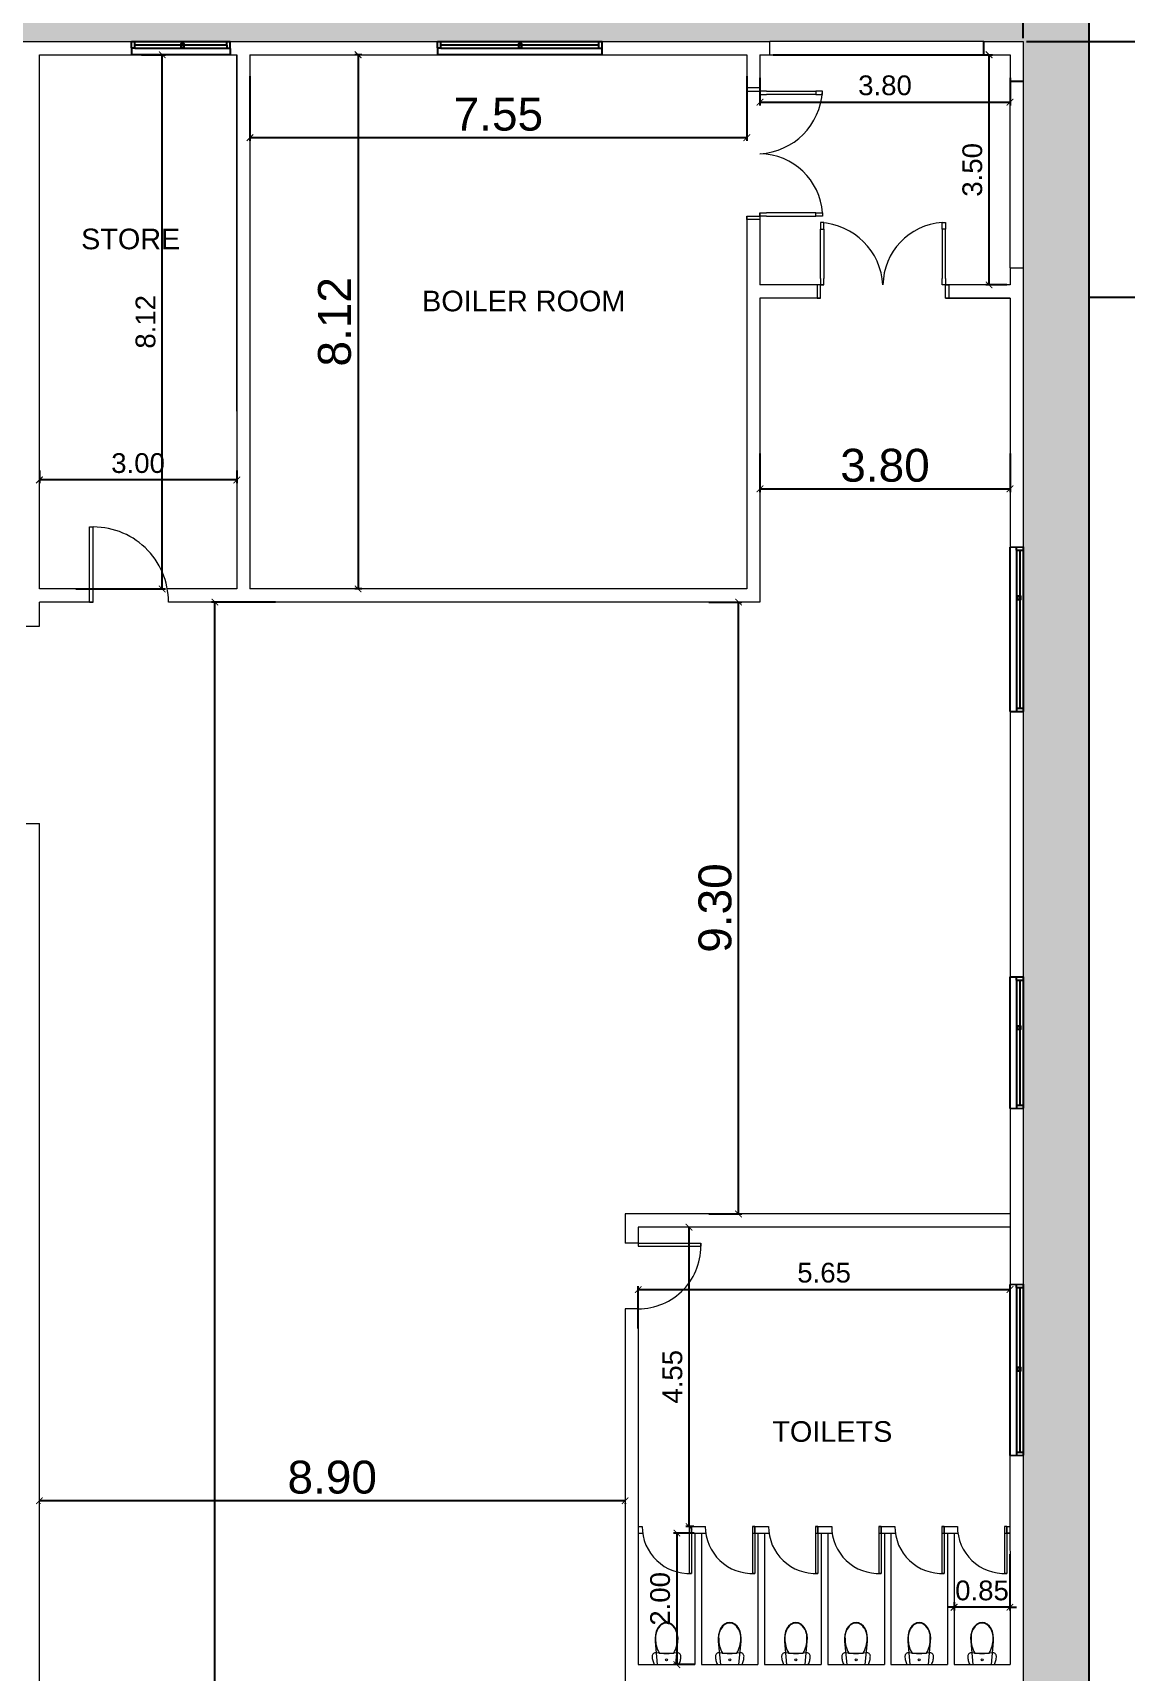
# Model space of a CAD drawing. Header units: millimetres. Extents: x -401 to 2889, y -234 to 146.
# Drawn here: x 1113.14 to 1129.74, y 27.56 to 52.46 of the extents above; entities that cross this region are included whole.
import ezdxf

# ---------------------------------------------------------------- set-up
doc = ezdxf.new("R2010")
doc.units = ezdxf.units.MM
doc.header["$LTSCALE"] = 3
doc.header["$MEASUREMENT"] = 0
doc.linetypes.add('CACHE2', pattern=[0.1875, 0.125, -0.0625])
doc.linetypes.add('CONTINU', pattern=[0])
doc.layers.get('0').update_dxf_attribs({"color": 3, "lineweight": 9})
doc.layers.add('A-WALL', color=7, linetype='Continuous')
doc.layers.add('WIN', color=1, linetype='Continuous')
for name, color, linetype, lineweight in [('DIM-IN', 1, 'Continuous', 0), ('Door', 16, 'Continuous', 0), ('Drw - Arch - brick (0.20)', 7, 'CONTINU', 20), ('Drw - Arch - Door (0.05)', 141, 'CONTINU', 5), ('Drw - Arch - Furniture Bath (0.05)', 31, 'Continuous', 5), ('Drw - Arch - Hidden (0.15)', 6, 'CACHE2', 15), ('FIXTURES', 251, 'Continuous', 5), ('hatch-col', 8, 'Continuous', 0)]:
    doc.layers.add(name, color=color, linetype=linetype, lineweight=lineweight)
doc.styles.add('ARIAL', font='arial.ttf')
doc.dimstyles.new('details', dxfattribs={"dimtxt": 0.3, "dimasz": 0.1, "dimexe": 0.05, "dimexo": 0.05, "dimgap": 0.1, "dimtad": 1, "dimzin": 0, "dimdsep": 46, "dimtxsty": 'ARIAL', "dimblk": 'ARCHTICK', "dimcen": 0.2, "dimclrd": 16, "dimclre": 16, "dimclrt": 4, "dimadec": 0, "dimazin": 0, "dimtfac": 1, "dimtix": 1, "dimtmove": 1, "dimatfit": 3, "dimldrblk": 'OBLIQUE', "dimfxl": 0.15, "dimarcsym": 0})
pattern_1 = [(135, (646.67296, 174.47163), (-0.28284271, 5e-16), [0.6, -0.2]), (225, (646.53154, 174.61306), (-0.28284271, 5e-16), [0.6, -0.2])]

# ---------------------------------------------------------------- blocks, each defined once
blk = doc.blocks.new('door')
at = {"layer": 'Drw - Arch - Door (0.05)'}
for p, q in [((0, 0.5), (0, -0.5)), ((0.05, 0.5), (0, 0.5)), ((0.05, 0.5), (0.05, -0.5)), ((0.05, -0.5), (0, -0.5))]:
    blk.add_line(p, q, dxfattribs=at)
blk.add_arc((0, 0.5), 1, 180, 272.866, dxfattribs=at)
blk = doc.blocks.new('_ArchTick')
at = {"color": 0, "linetype": 'ByBlock', "const_width": 0.15}
blk.add_lwpolyline([(-0.5, -0.5), (0.5, 0.5)], dxfattribs=at)
blk = doc.blocks.new('*D113')
at = {"layer": 'Defpoints', "color": 0, "linetype": 'Continuous', "ltscale": 0.01, "transparency": 16777216}
for p in [(1128.189, 54.444), (1046.189, 52.33), (1128.189, 52.33)]:
    blk.add_point(p, dxfattribs=at)
at = {"layer": 'DIM-IN', "color": 16, "lineweight": -2, "ltscale": 0.01, "transparency": 16777216}
for p, q in [((1046.189, 52.38), (1046.189, 54.494)), ((1128.189, 52.38), (1128.189, 54.494))]:
    blk.add_line(p, q, dxfattribs=at)
at = {"layer": 'DIM-IN', "color": 16, "linetype": 'Continuous', "lineweight": -2, "ltscale": 0.01, "transparency": 16777216}
blk.add_line((1046.189, 54.444), (1128.189, 54.444), dxfattribs=at)
at = {"layer": 'DIM-IN', "color": 16, "linetype": 'Continuous', "lineweight": -2, "ltscale": 0.01, "transparency": 16777216, "xscale": 0.1, "yscale": 0.1, "zscale": 0.1, "rotation": 180}
blk.add_blockref('_ArchTick', (1046.189, 54.444), dxfattribs=at)
at = {"layer": 'DIM-IN', "color": 16, "linetype": 'Continuous', "lineweight": -2, "ltscale": 0.01, "transparency": 16777216, "xscale": 0.1, "yscale": 0.1, "zscale": 0.1}
blk.add_blockref('_ArchTick', (1128.189, 54.444), dxfattribs=at)
at = {"layer": 'DIM-IN', "color": 4, "linetype": 'Continuous', "ltscale": 0.01, "transparency": 16777216, "insert": (1087.189, 54.799), "char_height": 0.5, "attachment_point": 5, "style": 'ARIAL'}
blk.add_mtext('82.00', dxfattribs=at)
blk = doc.blocks.new('_Oblique')
at = {"color": 0, "linetype": 'ByBlock', "lineweight": -2}
blk.add_line((-0.5, -0.5), (0.5, 0.5), dxfattribs=at)
blk = doc.blocks.new('*D118')
at = {"layer": 'Defpoints', "color": 0, "linetype": 'Continuous', "ltscale": 0.01, "transparency": 16777216}
for p in [(1123.112, 34.31), (1123.112, 34.31), (1123.236, 29.76)]:
    blk.add_point(p, dxfattribs=at)
at = {"layer": 'DIM-IN', "color": 16, "linetype": 'Continuous', "lineweight": -2, "ltscale": 0.01, "transparency": 16777216}
blk.add_line((1123.112, 29.76), (1123.112, 34.31), dxfattribs=at)
at = {"layer": 'DIM-IN', "color": 16, "lineweight": -2, "ltscale": 0.01, "transparency": 16777216}
blk.add_line((1123.186, 29.76), (1123.062, 29.76), dxfattribs=at)
at = {"layer": 'DIM-IN', "color": 16, "linetype": 'Continuous', "lineweight": -2, "ltscale": 0.01, "transparency": 16777216, "xscale": 0.1, "yscale": 0.1, "zscale": 0.1}
for p, rotation in [((1123.112, 34.31), 90), ((1123.112, 29.76), 270)]:
    blk.add_blockref('_ArchTick', p, dxfattribs=dict(at, rotation=rotation))
at = {"layer": 'DIM-IN', "color": 4, "linetype": 'Continuous', "ltscale": 0.01, "transparency": 16777216, "insert": (1122.86, 32.035), "char_height": 0.3, "attachment_point": 5, "rotation": 90, "style": 'ARIAL'}
blk.add_mtext('4.55', dxfattribs=at)
blk = doc.blocks.new('*D119')
at = {"layer": 'Defpoints', "color": 0, "linetype": 'Continuous', "ltscale": 0.01, "transparency": 16777216}
for p in [(1127.989, 33.362), (1122.339, 32.719), (1127.989, 32.719)]:
    blk.add_point(p, dxfattribs=at)
at = {"layer": 'DIM-IN', "color": 16, "lineweight": -2, "ltscale": 0.01, "transparency": 16777216}
for p, q in [((1122.339, 32.769), (1122.339, 33.412)), ((1127.989, 32.769), (1127.989, 33.412))]:
    blk.add_line(p, q, dxfattribs=at)
at = {"layer": 'DIM-IN', "color": 16, "linetype": 'Continuous', "lineweight": -2, "ltscale": 0.01, "transparency": 16777216}
blk.add_line((1122.339, 33.362), (1127.989, 33.362), dxfattribs=at)
at = {"layer": 'DIM-IN', "color": 16, "linetype": 'Continuous', "lineweight": -2, "ltscale": 0.01, "transparency": 16777216, "xscale": 0.1, "yscale": 0.1, "zscale": 0.1, "rotation": 180}
blk.add_blockref('_ArchTick', (1122.339, 33.362), dxfattribs=at)
at = {"layer": 'DIM-IN', "color": 16, "linetype": 'Continuous', "lineweight": -2, "ltscale": 0.01, "transparency": 16777216, "xscale": 0.1, "yscale": 0.1, "zscale": 0.1}
blk.add_blockref('_ArchTick', (1127.989, 33.362), dxfattribs=at)
at = {"layer": 'DIM-IN', "color": 4, "linetype": 'Continuous', "ltscale": 0.01, "transparency": 16777216, "insert": (1125.164, 33.616), "char_height": 0.3, "attachment_point": 5, "style": 'ARIAL'}
blk.add_mtext('5.65', dxfattribs=at)
blk = doc.blocks.new('*D151')
at = {"layer": 'Defpoints', "color": 0, "linetype": 'Continuous', "ltscale": 0.01, "transparency": 16777216}
for p in [(1123.362, 43.81), (1123.863, 43.81), (1123.362, 34.51)]:
    blk.add_point(p, dxfattribs=at)
at = {"layer": 'DIM-IN', "color": 16, "lineweight": -2, "ltscale": 0.01, "transparency": 16777216}
for p, q in [((1123.412, 43.81), (1123.913, 43.81)), ((1123.412, 34.51), (1123.913, 34.51))]:
    blk.add_line(p, q, dxfattribs=at)
at = {"layer": 'DIM-IN', "color": 16, "linetype": 'Continuous', "lineweight": -2, "ltscale": 0.01, "transparency": 16777216}
blk.add_line((1123.863, 34.51), (1123.863, 43.81), dxfattribs=at)
at = {"layer": 'DIM-IN', "color": 16, "linetype": 'Continuous', "lineweight": -2, "ltscale": 0.01, "transparency": 16777216, "xscale": 0.1, "yscale": 0.1, "zscale": 0.1}
for p, rotation in [((1123.863, 43.81), 90), ((1123.863, 34.51), 270)]:
    blk.add_blockref('_ArchTick', p, dxfattribs=dict(at, rotation=rotation))
at = {"layer": 'DIM-IN', "color": 4, "linetype": 'Continuous', "ltscale": 0.01, "transparency": 16777216, "insert": (1123.508, 39.16), "char_height": 0.5, "attachment_point": 5, "rotation": 90, "style": 'ARIAL'}
blk.add_mtext('9.30', dxfattribs=at)
blk = doc.blocks.new('door2')
at = {"layer": 'Door', "color": 2, "lineweight": 0}
for p, q in [((-1.537, 0.759), (-1.537, 0.009)), ((-1.487, 0.009), (-1.487, 0.759)), ((0.313, 0.009), (0.313, 0.759)), ((0.363, 0.759), (0.363, 0.009))]:
    blk.add_line(p, q, dxfattribs=at)
at = {"layer": 'Door', "color": 1, "lineweight": 0}
for p, q in [((-1.537, 0.009), (-1.487, 0.009)), ((0.363, 0.009), (0.313, 0.009))]:
    blk.add_line(p, q, dxfattribs=at)
for points in [[(-1.587, 1.059), (-1.537, 1.059), (-1.537, 0.859), (-1.587, 0.859)], [(0.413, 1.059), (0.363, 1.059), (0.363, 0.859), (0.413, 0.859)]]:
    blk.add_lwpolyline(points, close=True, dxfattribs=at)
for points in [[(-1.537, 0.759), (-1.537, 0.859), (-1.487, 0.859), (-1.487, 0.759)], [(0.363, 0.759), (0.363, 0.859), (0.313, 0.859), (0.313, 0.759)], [(-1.487, 0.009), (-1.487, -0.091), (-1.537, -0.091), (-1.537, 0.009)], [(0.313, 0.009), (0.313, -0.091), (0.363, -0.091), (0.363, 0.009)]]:
    blk.add_lwpolyline(points, dxfattribs=at)
at = {"layer": 'Door', "color": 2, "lineweight": 0}
for centre, radius, start, end in [((-1.554, 0.873), 0.966, 273.9366, 359.1376), ((0.419, 0.917), 1.008, 183.2931, 266.8086)]:
    blk.add_arc(centre, radius, start, end, dxfattribs=at)
blk = doc.blocks.new('*D152')
at = {"layer": 'Defpoints', "color": 0, "linetype": 'Continuous', "ltscale": 0.01, "transparency": 16777216}
for p in [(1124.189, 46.12), (1127.989, 46.12), (1127.989, 45.532)]:
    blk.add_point(p, dxfattribs=at)
at = {"layer": 'DIM-IN', "color": 16, "lineweight": -2, "ltscale": 0.01, "transparency": 16777216}
for p, q in [((1124.189, 46.07), (1124.189, 45.482)), ((1127.989, 46.07), (1127.989, 45.482))]:
    blk.add_line(p, q, dxfattribs=at)
at = {"layer": 'DIM-IN', "color": 16, "linetype": 'Continuous', "lineweight": -2, "ltscale": 0.01, "transparency": 16777216}
blk.add_line((1124.189, 45.532), (1127.989, 45.532), dxfattribs=at)
at = {"layer": 'DIM-IN', "color": 16, "linetype": 'Continuous', "lineweight": -2, "ltscale": 0.01, "transparency": 16777216, "xscale": 0.1, "yscale": 0.1, "zscale": 0.1, "rotation": 180}
blk.add_blockref('_ArchTick', (1124.189, 45.532), dxfattribs=at)
at = {"layer": 'DIM-IN', "color": 16, "linetype": 'Continuous', "lineweight": -2, "ltscale": 0.01, "transparency": 16777216, "xscale": 0.1, "yscale": 0.1, "zscale": 0.1}
blk.add_blockref('_ArchTick', (1127.989, 45.532), dxfattribs=at)
at = {"layer": 'DIM-IN', "color": 4, "linetype": 'Continuous', "ltscale": 0.01, "transparency": 16777216, "insert": (1126.089, 45.887), "char_height": 0.5, "attachment_point": 5, "style": 'ARIAL'}
blk.add_mtext('3.80', dxfattribs=at)
blk = doc.blocks.new('*D156')
at = {"layer": 'Defpoints', "color": 0, "linetype": 'Continuous', "ltscale": 0.01, "transparency": 16777216}
for p in [(1113.239, 30.164), (1113.239, 30.152), (1122.139, 30.164)]:
    blk.add_point(p, dxfattribs=at)
at = {"layer": 'DIM-IN', "color": 16, "linetype": 'Continuous', "lineweight": -2, "ltscale": 0.01, "transparency": 16777216}
blk.add_line((1122.139, 30.152), (1113.239, 30.152), dxfattribs=at)
at = {"layer": 'DIM-IN', "color": 16, "lineweight": -2, "ltscale": 0.01, "transparency": 16777216}
for p, q in [((1113.239, 30.114), (1113.239, 30.102)), ((1122.139, 30.114), (1122.139, 30.102))]:
    blk.add_line(p, q, dxfattribs=at)
at = {"layer": 'DIM-IN', "color": 16, "linetype": 'Continuous', "lineweight": -2, "ltscale": 0.01, "transparency": 16777216, "xscale": 0.1, "yscale": 0.1, "zscale": 0.1, "rotation": 180}
blk.add_blockref('_ArchTick', (1113.239, 30.152), dxfattribs=at)
at = {"layer": 'DIM-IN', "color": 16, "linetype": 'Continuous', "lineweight": -2, "ltscale": 0.01, "transparency": 16777216, "xscale": 0.1, "yscale": 0.1, "zscale": 0.1}
blk.add_blockref('_ArchTick', (1122.139, 30.152), dxfattribs=at)
at = {"layer": 'DIM-IN', "color": 4, "linetype": 'Continuous', "ltscale": 0.01, "transparency": 16777216, "insert": (1117.689, 30.507), "char_height": 0.5, "attachment_point": 5, "style": 'ARIAL'}
blk.add_mtext('8.90', dxfattribs=at)
blk = doc.blocks.new('*D157')
at = {"layer": 'Defpoints', "color": 0, "linetype": 'Continuous', "ltscale": 0.01, "transparency": 16777216}
for p in [(1115.905, 43.81), (1116.878, 43.81), (1116.878, 6.48)]:
    blk.add_point(p, dxfattribs=at)
at = {"layer": 'DIM-IN', "color": 16, "lineweight": -2, "ltscale": 0.01, "transparency": 16777216}
for p, q in [((1116.828, 43.81), (1115.855, 43.81)), ((1116.828, 6.48), (1115.855, 6.48))]:
    blk.add_line(p, q, dxfattribs=at)
at = {"layer": 'DIM-IN', "color": 16, "linetype": 'Continuous', "lineweight": -2, "ltscale": 0.01, "transparency": 16777216}
blk.add_line((1115.905, 6.48), (1115.905, 43.81), dxfattribs=at)
at = {"layer": 'DIM-IN', "color": 16, "linetype": 'Continuous', "lineweight": -2, "ltscale": 0.01, "transparency": 16777216, "xscale": 0.1, "yscale": 0.1, "zscale": 0.1}
for p, rotation in [((1115.905, 43.81), 90), ((1115.905, 6.48), 270)]:
    blk.add_blockref('_ArchTick', p, dxfattribs=dict(at, rotation=rotation))
at = {"layer": 'DIM-IN', "color": 4, "linetype": 'Continuous', "ltscale": 0.01, "transparency": 16777216, "insert": (1115.549, 25.145), "char_height": 0.5, "attachment_point": 5, "rotation": 90, "style": 'ARIAL'}
blk.add_mtext('37.33', dxfattribs=at)
blk = doc.blocks.new('*D192')
at = {"layer": 'Defpoints', "color": 0, "linetype": 'Continuous', "ltscale": 0.01, "transparency": 16777216}
for p in [(1124.339, 52.13), (1127.67, 52.13), (1127.989, 48.63)]:
    blk.add_point(p, dxfattribs=at)
at = {"layer": 'DIM-IN', "color": 16, "lineweight": -2, "ltscale": 0.01, "transparency": 16777216}
for p, q in [((1124.389, 52.13), (1127.72, 52.13)), ((1127.939, 48.63), (1127.62, 48.63))]:
    blk.add_line(p, q, dxfattribs=at)
at = {"layer": 'DIM-IN', "color": 16, "linetype": 'Continuous', "lineweight": -2, "ltscale": 0.01, "transparency": 16777216}
blk.add_line((1127.67, 48.63), (1127.67, 52.13), dxfattribs=at)
at = {"layer": 'DIM-IN', "color": 16, "linetype": 'Continuous', "lineweight": -2, "ltscale": 0.01, "transparency": 16777216, "xscale": 0.1, "yscale": 0.1, "zscale": 0.1}
for p, rotation in [((1127.67, 52.13), 90), ((1127.67, 48.63), 270)]:
    blk.add_blockref('_ArchTick', p, dxfattribs=dict(at, rotation=rotation))
at = {"layer": 'DIM-IN', "color": 4, "linetype": 'Continuous', "ltscale": 0.01, "transparency": 16777216, "insert": (1127.417, 50.38), "char_height": 0.3, "attachment_point": 5, "rotation": 90, "style": 'ARIAL'}
blk.add_mtext('3.50', dxfattribs=at)
blk = doc.blocks.new('*D193')
at = {"layer": 'Defpoints', "color": 0, "linetype": 'Continuous', "ltscale": 0.01, "transparency": 16777216}
for p in [(1124.189, 51.827), (1127.989, 51.827), (1127.989, 51.409)]:
    blk.add_point(p, dxfattribs=at)
at = {"layer": 'DIM-IN', "color": 16, "lineweight": -2, "ltscale": 0.01, "transparency": 16777216}
for p, q in [((1124.189, 51.777), (1124.189, 51.359)), ((1127.989, 51.777), (1127.989, 51.359))]:
    blk.add_line(p, q, dxfattribs=at)
at = {"layer": 'DIM-IN', "color": 16, "linetype": 'Continuous', "lineweight": -2, "ltscale": 0.01, "transparency": 16777216}
blk.add_line((1124.189, 51.409), (1127.989, 51.409), dxfattribs=at)
at = {"layer": 'DIM-IN', "color": 16, "linetype": 'Continuous', "lineweight": -2, "ltscale": 0.01, "transparency": 16777216, "xscale": 0.1, "yscale": 0.1, "zscale": 0.1, "rotation": 180}
blk.add_blockref('_ArchTick', (1124.189, 51.409), dxfattribs=at)
at = {"layer": 'DIM-IN', "color": 16, "linetype": 'Continuous', "lineweight": -2, "ltscale": 0.01, "transparency": 16777216, "xscale": 0.1, "yscale": 0.1, "zscale": 0.1}
blk.add_blockref('_ArchTick', (1127.989, 51.409), dxfattribs=at)
at = {"layer": 'DIM-IN', "color": 4, "linetype": 'Continuous', "ltscale": 0.01, "transparency": 16777216, "insert": (1126.089, 51.663), "char_height": 0.3, "attachment_point": 5, "style": 'ARIAL'}
blk.add_mtext('3.80', dxfattribs=at)
blk = doc.blocks.new('*D194')
at = {"layer": 'Defpoints', "color": 0, "linetype": 'Continuous', "ltscale": 0.01, "transparency": 16777216}
for p in [(1116.439, 51.852), (1123.989, 51.852), (1116.439, 50.869)]:
    blk.add_point(p, dxfattribs=at)
at = {"layer": 'DIM-IN', "color": 16, "lineweight": -2, "ltscale": 0.01, "transparency": 16777216}
for p, q in [((1116.439, 51.802), (1116.439, 50.819)), ((1123.989, 51.802), (1123.989, 50.819))]:
    blk.add_line(p, q, dxfattribs=at)
at = {"layer": 'DIM-IN', "color": 16, "linetype": 'Continuous', "lineweight": -2, "ltscale": 0.01, "transparency": 16777216}
blk.add_line((1123.989, 50.869), (1116.439, 50.869), dxfattribs=at)
at = {"layer": 'DIM-IN', "color": 16, "linetype": 'Continuous', "lineweight": -2, "ltscale": 0.01, "transparency": 16777216, "xscale": 0.1, "yscale": 0.1, "zscale": 0.1, "rotation": 180}
blk.add_blockref('_ArchTick', (1116.439, 50.869), dxfattribs=at)
at = {"layer": 'DIM-IN', "color": 16, "linetype": 'Continuous', "lineweight": -2, "ltscale": 0.01, "transparency": 16777216, "xscale": 0.1, "yscale": 0.1, "zscale": 0.1}
blk.add_blockref('_ArchTick', (1123.989, 50.869), dxfattribs=at)
at = {"layer": 'DIM-IN', "color": 4, "linetype": 'Continuous', "ltscale": 0.01, "transparency": 16777216, "insert": (1120.214, 51.223), "char_height": 0.5, "attachment_point": 5, "style": 'ARIAL'}
blk.add_mtext('7.55', dxfattribs=at)
blk = doc.blocks.new('*D134')
at = {"layer": 'Defpoints', "color": 0, "linetype": 'Continuous', "ltscale": 0.01, "transparency": 16777216}
for p in [(1118.189, 52.13), (1118.082, 44.01), (1118.189, 44.01)]:
    blk.add_point(p, dxfattribs=at)
at = {"layer": 'DIM-IN', "color": 16, "lineweight": -2, "ltscale": 0.01, "transparency": 16777216}
for p, q in [((1118.139, 52.13), (1118.032, 52.13)), ((1118.139, 44.01), (1118.032, 44.01))]:
    blk.add_line(p, q, dxfattribs=at)
at = {"layer": 'DIM-IN', "color": 16, "linetype": 'Continuous', "lineweight": -2, "ltscale": 0.01, "transparency": 16777216}
blk.add_line((1118.082, 52.13), (1118.082, 44.01), dxfattribs=at)
at = {"layer": 'DIM-IN', "color": 16, "linetype": 'Continuous', "lineweight": -2, "ltscale": 0.01, "transparency": 16777216, "xscale": 0.1, "yscale": 0.1, "zscale": 0.1}
for p, rotation in [((1118.082, 52.13), 90), ((1118.082, 44.01), 270)]:
    blk.add_blockref('_ArchTick', p, dxfattribs=dict(at, rotation=rotation))
at = {"layer": 'DIM-IN', "color": 4, "linetype": 'Continuous', "ltscale": 0.01, "transparency": 16777216, "insert": (1117.726, 48.07), "char_height": 0.5, "attachment_point": 5, "rotation": 90, "style": 'ARIAL'}
blk.add_mtext('8.12', dxfattribs=at)
blk = doc.blocks.new('*D195')
at = {"layer": 'Defpoints', "color": 0, "linetype": 'Continuous', "ltscale": 0.01, "transparency": 16777216}
for p in [(1113.239, 45.86), (1116.239, 45.86), (1113.239, 45.667)]:
    blk.add_point(p, dxfattribs=at)
at = {"layer": 'DIM-IN', "color": 16, "lineweight": -2, "ltscale": 0.01, "transparency": 16777216}
for p, q in [((1113.239, 45.81), (1113.239, 45.617)), ((1116.239, 45.81), (1116.239, 45.617))]:
    blk.add_line(p, q, dxfattribs=at)
at = {"layer": 'DIM-IN', "color": 16, "linetype": 'Continuous', "lineweight": -2, "ltscale": 0.01, "transparency": 16777216}
blk.add_line((1116.239, 45.667), (1113.239, 45.667), dxfattribs=at)
at = {"layer": 'DIM-IN', "color": 16, "linetype": 'Continuous', "lineweight": -2, "ltscale": 0.01, "transparency": 16777216, "xscale": 0.1, "yscale": 0.1, "zscale": 0.1, "rotation": 180}
blk.add_blockref('_ArchTick', (1113.239, 45.667), dxfattribs=at)
at = {"layer": 'DIM-IN', "color": 16, "linetype": 'Continuous', "lineweight": -2, "ltscale": 0.01, "transparency": 16777216, "xscale": 0.1, "yscale": 0.1, "zscale": 0.1}
blk.add_blockref('_ArchTick', (1116.239, 45.667), dxfattribs=at)
at = {"layer": 'DIM-IN', "color": 4, "linetype": 'Continuous', "ltscale": 0.01, "transparency": 16777216, "insert": (1114.739, 45.921), "char_height": 0.3, "attachment_point": 5, "style": 'ARIAL'}
blk.add_mtext('3.00', dxfattribs=at)
blk = doc.blocks.new('*D196')
at = {"layer": 'Defpoints', "color": 0, "linetype": 'Continuous', "ltscale": 0.01, "transparency": 16777216}
for p in [(1114.741, 52.13), (1115.106, 52.13), (1113.741, 44.01)]:
    blk.add_point(p, dxfattribs=at)
at = {"layer": 'DIM-IN', "color": 16, "lineweight": -2, "ltscale": 0.01, "transparency": 16777216}
for p, q in [((1114.791, 52.13), (1115.156, 52.13)), ((1113.791, 44.01), (1115.156, 44.01))]:
    blk.add_line(p, q, dxfattribs=at)
at = {"layer": 'DIM-IN', "color": 16, "linetype": 'Continuous', "lineweight": -2, "ltscale": 0.01, "transparency": 16777216}
blk.add_line((1115.106, 44.01), (1115.106, 52.13), dxfattribs=at)
at = {"layer": 'DIM-IN', "color": 16, "linetype": 'Continuous', "lineweight": -2, "ltscale": 0.01, "transparency": 16777216, "xscale": 0.1, "yscale": 0.1, "zscale": 0.1}
for p, rotation in [((1115.106, 52.13), 90), ((1115.106, 44.01), 270)]:
    blk.add_blockref('_ArchTick', p, dxfattribs=dict(at, rotation=rotation))
at = {"layer": 'DIM-IN', "color": 4, "linetype": 'Continuous', "ltscale": 0.01, "transparency": 16777216, "insert": (1114.853, 48.07), "char_height": 0.3, "attachment_point": 5, "rotation": 90, "style": 'ARIAL'}
blk.add_mtext('8.12', dxfattribs=at)
blk = doc.blocks.new('*D138')
at = {"layer": 'Defpoints', "color": 0, "linetype": 'Continuous', "ltscale": 0.01, "transparency": 16777216}
for p in [(1128.189, 52.33), (1128.189, -10.67), (1130.286, -10.67)]:
    blk.add_point(p, dxfattribs=at)
at = {"layer": 'DIM-IN', "color": 16, "lineweight": -2, "ltscale": 0.01, "transparency": 16777216}
for p, q in [((1128.239, 52.33), (1130.336, 52.33)), ((1128.239, -10.67), (1130.336, -10.67))]:
    blk.add_line(p, q, dxfattribs=at)
at = {"layer": 'DIM-IN', "color": 16, "linetype": 'Continuous', "lineweight": -2, "ltscale": 0.01, "transparency": 16777216}
blk.add_line((1130.286, 52.33), (1130.286, -10.67), dxfattribs=at)
at = {"layer": 'DIM-IN', "color": 16, "linetype": 'Continuous', "lineweight": -2, "ltscale": 0.01, "transparency": 16777216, "xscale": 0.1, "yscale": 0.1, "zscale": 0.1}
for p, rotation in [((1130.286, 52.33), 90), ((1130.286, -10.67), 270)]:
    blk.add_blockref('_ArchTick', p, dxfattribs=dict(at, rotation=rotation))
at = {"layer": 'DIM-IN', "color": 4, "linetype": 'Continuous', "ltscale": 0.01, "transparency": 16777216, "insert": (1129.93, 20.83), "char_height": 0.5, "attachment_point": 5, "rotation": 90, "style": 'ARIAL'}
blk.add_mtext('63.00', dxfattribs=at)
blk = doc.blocks.new('WC C 03')
at = {"layer": 'FIXTURES', "linetype": 'Continuous'}
for p, q in [((-187, 0), (-194, -15)), ((187, 0), (-187, 0)), ((-141, 0), (-173, -350)), ((141, 0), (-141, 0)), ((173, -350), (141, 0)), ((194, -15), (187, 0)), ((-217, -112), (-218, -128)), ((-218, -128), (-216, -140)), ((-216, -95), (-217, -112)), ((-213, -79), (-216, -95)), ((-216, -140), (-212, -151)), ((-210, -62), (-213, -79)), ((-212, -151), (-206, -161)), ((-205, -46), (-210, -62)), ((-206, -161), (-198, -169)), ((-200, -31), (-205, -46)), ((-194, -15), (-200, -31)), ((-198, -169), (-188, -175)), ((-188, -175), (-178, -179)), ((-178, -179), (-166, -181)), ((-166, -181), (-154, -180)), ((-154, -180), (-116, -173)), ((-116, -173), (-78, -168)), ((0, -173), (-109, -173)), ((-78, -168), (-39, -165)), ((-39, -165), (0, -164)), ((0, -164), (39, -165)), ((109, -173), (0, -173)), ((39, -165), (78, -168)), ((78, -168), (116, -173)), ((116, -173), (154, -180)), ((154, -180), (166, -181)), ((166, -181), (178, -179)), ((178, -179), (188, -175)), ((188, -175), (198, -169)), ((200, -31), (194, -15)), ((198, -169), (206, -161)), ((205, -46), (200, -31)), ((210, -62), (205, -46)), ((206, -161), (212, -151)), ((213, -79), (210, -62)), ((212, -151), (216, -140)), ((216, -95), (213, -79)), ((217, -112), (216, -95)), ((216, -140), (218, -128)), ((218, -128), (217, -112)), ((-173, -350), (-175, -402)), ((-175, -402), (-169, -453)), ((-169, -453), (-157, -503)), ((157, -503), (169, -453)), ((169, -453), (175, -402)), ((175, -402), (173, -350)), ((-157, -503), (-138, -550)), ((-138, -550), (-112, -587)), ((-112, -587), (-79, -616)), ((-79, -616), (-41, -634)), ((-41, -634), (0, -640)), ((0, -631), (0, -631)), ((0, -640), (41, -634)), ((41, -634), (79, -616)), ((79, -616), (112, -587)), ((81, -605), (81, -605)), ((112, -587), (138, -550)), ((138, -550), (157, -503))]:
    blk.add_line(p, q, dxfattribs=at)
for centre, major_axis, start_param, end_param in [((258, -388), (301, 301), 1.826518, 2.379825), ((0, -75), (10.6, 10.6), 5.497787, 11.780972), ((-258, -388), (301, 301), 5.474157, 6.027464), ((89, -412), (182, 182), 2.300429, 3.201361), ((-89, -412), (182, 182), 4.65262, 5.553553), ((1, -493), (-98, 98), 1.723987, 2.350337), ((-1, -493), (-98, 98), 2.362052, 2.988402)]:
    blk.add_ellipse(centre, major_axis=major_axis, ratio=1, start_param=start_param, end_param=end_param, dxfattribs=at)
for p in [(109, -173), (-167, -398), (167, -398), (-81, -605)]:
    blk.add_point(p, dxfattribs=at)
blk = doc.blocks.new('*D203')
at = {"layer": 'Defpoints', "color": 0, "linetype": 'Continuous', "ltscale": 0.01, "transparency": 16777216}
for p in [(1123.239, 29.66), (1122.926, 27.66), (1123.239, 27.66)]:
    blk.add_point(p, dxfattribs=at)
at = {"layer": 'DIM-IN', "color": 16, "lineweight": -2, "ltscale": 0.01, "transparency": 16777216}
for p, q in [((1123.189, 29.66), (1122.876, 29.66)), ((1123.189, 27.66), (1122.876, 27.66))]:
    blk.add_line(p, q, dxfattribs=at)
at = {"layer": 'DIM-IN', "color": 16, "linetype": 'Continuous', "lineweight": -2, "ltscale": 0.01, "transparency": 16777216}
blk.add_line((1122.926, 29.66), (1122.926, 27.66), dxfattribs=at)
at = {"layer": 'DIM-IN', "color": 16, "linetype": 'Continuous', "lineweight": -2, "ltscale": 0.01, "transparency": 16777216, "xscale": 0.1, "yscale": 0.1, "zscale": 0.1}
for p, rotation in [((1122.926, 29.66), 90), ((1122.926, 27.66), 270)]:
    blk.add_blockref('_ArchTick', p, dxfattribs=dict(at, rotation=rotation))
at = {"layer": 'DIM-IN', "color": 4, "linetype": 'Continuous', "ltscale": 0.01, "transparency": 16777216, "insert": (1122.673, 28.66), "char_height": 0.3, "attachment_point": 5, "rotation": 90, "style": 'ARIAL'}
blk.add_mtext('2.00', dxfattribs=at)
blk = doc.blocks.new('*D204')
at = {"layer": 'Defpoints', "color": 0, "linetype": 'Continuous', "ltscale": 0.01, "transparency": 16777216}
for p in [(1127.987, 29.388), (1127.139, 28.66), (1127.139, 28.533)]:
    blk.add_point(p, dxfattribs=at)
at = {"layer": 'DIM-IN', "color": 16, "lineweight": -2, "ltscale": 0.01, "transparency": 16777216}
for p, q in [((1127.987, 29.338), (1127.987, 28.483)), ((1127.139, 28.61), (1127.139, 28.483))]:
    blk.add_line(p, q, dxfattribs=at)
at = {"layer": 'DIM-IN', "color": 16, "linetype": 'Continuous', "lineweight": -2, "ltscale": 0.01, "transparency": 16777216}
for p, q in [((1127.139, 28.533), (1127.039, 28.533)), ((1127.987, 28.533), (1127.139, 28.533)), ((1127.987, 28.533), (1128.087, 28.533))]:
    blk.add_line(p, q, dxfattribs=at)
at = {"layer": 'DIM-IN', "color": 16, "linetype": 'Continuous', "lineweight": -2, "ltscale": 0.01, "transparency": 16777216, "xscale": 0.1, "yscale": 0.1, "zscale": 0.1}
blk.add_blockref('_ArchTick', (1127.139, 28.533), dxfattribs=at)
at = {"layer": 'DIM-IN', "color": 16, "linetype": 'Continuous', "lineweight": -2, "ltscale": 0.01, "transparency": 16777216, "xscale": 0.1, "yscale": 0.1, "zscale": 0.1, "rotation": 180}
blk.add_blockref('_ArchTick', (1127.987, 28.533), dxfattribs=at)
at = {"layer": 'DIM-IN', "color": 4, "linetype": 'Continuous', "ltscale": 0.01, "transparency": 16777216, "insert": (1127.563, 28.786), "char_height": 0.3, "attachment_point": 5, "style": 'ARIAL'}
blk.add_mtext('0.85', dxfattribs=at)

msp = doc.modelspace()

# ---------------------------------------------------------------- hatches: boundary and pattern name
at = {"layer": 'hatch-col', "linetype": 'Continuous', "ltscale": 0.01}
h = msp.add_hatch(dxfattribs=at)
h.set_pattern_fill('AR-HBONE', color=250, scale=0.05, angle=-270, style=0)
h.set_pattern_definition(pattern_1)
h.paths.add_polyline_path([(1144.989, 58.13), (1040.389, 58.13), (1040.389, -11.27), (1042.989, -11.27), (1042.989, -7.07), (1049.512, -7.07), (1049.512, -16.47), (1050.03, -14.676), (1050.312, -14.676), (1050.312, -6.642, 0.414586), (1049.699, -6.07), (1045.425, -6.07), (1042.989, -6.07), (1041.801, -6.07, -0.413841), (1041.189, -5.499), (1041.189, 57.13), (1143.989, 57.13), (1143.989, -15.47), (1140.262, -15.47, 0.400935), (1139.884, -15.882), (1139.884, -16.47), (1144.989, -16.47)])
h.paths.add_polyline_path([(1046.323, -7.141, 0.411371), (1045.425, -6.12), (1045.425, -6.22), (1045.425, -6.97), (1045.375, -6.97), (1045.375, -6.22), (1045.375, -6.118, -0.404881), (1046.325, -7.07, -0.367251), (1047.225, -6.125), (1047.225, -6.12), (1047.309, -6.12, 0.411705)], flags=17)
h.paths.add_polyline_path([(1047.225, -6.97), (1047.275, -6.22), (1047.225, -6.22)], flags=16)
h.paths.add_polyline_path([(1041.21, -8.655), (1042.175, -8.655), (1042.175, -8.036), (1041.21, -8.036)], flags=24)
h = msp.add_hatch(dxfattribs=at)
h.set_pattern_fill('AR-HBONE', color=250, scale=0.05, angle=-270, style=0)
h.set_pattern_definition(pattern_1)
h.paths.add_polyline_path([(1068.189, 13.33), (1064.7, 13.33), (1064.7, 13.092), (1061.7, 13.092), (1061.7, 13.33), (1057.3, 13.33), (1057.3, 13.092), (1054.3, 13.092), (1054.3, 13.33), (1046.189, 13.33), (1046.189, 52.33), (1048.189, 52.33, -0.414214), (1049.141, 53.282), (1045.76, 53.33, 0.413841), (1045.189, 52.718), (1045.189, 12.902, 0.414586), (1045.802, 12.33), (1067.189, 12.33), (1067.189, -11.098, 0.414586), (1067.802, -11.67), (1093.939, -11.67), (1093.939, -10.67), (1068.189, -10.67), (1068.189, 4.33), (1067.934, 4.33), (1067.934, 7.33), (1068.189, 7.33)])
h.paths.add_polyline_path([(1128.576, 53.33), (1128.189, 53.33), (1049.141, 53.282, 0.414214), (1048.189, 52.33), (1128.189, 52.33), (1128.189, -10.67), (1093.939, -10.67), (1093.939, -11.67), (1128.617, -11.67, 0.413841), (1129.189, -11.058), (1129.189, 52.758, 0.414586)])

# ---------------------------------------------------------------- linework, layer by layer
at = {"layer": 'A-WALL', "color": 5, "lineweight": -3}
msp.add_line((1129.189, 48.444), (1136.189, 48.444), dxfattribs=at)
msp.add_lwpolyline([(1129.189, -11.098), (1129.189, 52.758)], dxfattribs=at)
at = {"layer": 'Defpoints'}
for p, q in [((1127.589, 52.13), (1127.589, 52.33)), ((1127.989, 51.73), (1128.189, 51.73))]:
    msp.add_line(p, q, dxfattribs=at)
at = {"layer": 'Drw - Arch - brick (0.20)'}
for p, q in [((1124.339, 52.13), (1124.339, 52.33)), ((1113.239, 44.01), (1113.239, 52.13)), ((1116.239, 46.71), (1116.239, 52.13)), ((1116.239, 52.13), (1116.239, 44.01)), ((1116.439, 52.13), (1116.439, 44.01)), ((1123.989, 52.13), (1123.989, 51.574)), ((1124.189, 52.13), (1124.189, 51.524)), ((1123.989, 49.674), (1123.989, 44.01)), ((1124.189, 49.724), (1124.189, 48.63)), ((1127.989, 48.893), (1128.189, 48.893)), ((1125.158, 48.63), (1124.189, 48.63)), ((1127.989, 48.63), (1126.958, 48.63)), ((1124.189, 48.43), (1124.189, 43.81)), ((1125.108, 48.43), (1124.189, 48.43)), ((1127.008, 48.43), (1127.989, 48.43)), ((1127.989, 48.43), (1127.008, 48.43)), ((1114.058, 44.01), (1113.239, 44.01)), ((1116.239, 44.01), (1115.183, 44.01)), ((1123.989, 44.01), (1116.439, 44.01)), ((1113.239, 43.443), (1113.239, 43.81)), ((1114.058, 43.81), (1113.239, 43.81)), ((1124.189, 43.81), (1115.201, 43.81)), ((1113.039, 43.443), (1113.239, 43.443)), ((1113.039, 40.443), (1113.239, 40.443)), ((1113.239, -0.87), (1113.239, 40.443)), ((1127.989, 34.51), (1122.139, 34.51)), ((1122.139, 34.51), (1122.139, 34.067)), ((1127.989, 34.31), (1122.339, 34.31)), ((1122.339, 34.31), (1122.339, 34.067)), ((1122.339, 34.067), (1122.139, 34.067)), ((1122.139, 33.067), (1122.139, 27.26)), ((1122.339, 33.067), (1122.139, 33.067)), ((1122.339, 33.067), (1122.339, 27.66)), ((1122.339, 29.76), (1122.399, 29.76)), ((1122.339, 29.66), (1122.406, 29.66)), ((1123.113, 29.76), (1123.359, 29.76)), ((1123.113, 29.66), (1123.366, 29.66)), ((1123.199, 29.66), (1123.199, 27.66)), ((1123.299, 29.66), (1123.299, 27.66)), ((1124.073, 29.76), (1124.319, 29.76)), ((1124.073, 29.66), (1124.326, 29.66)), ((1124.159, 29.66), (1124.159, 27.66)), ((1124.259, 29.66), (1124.259, 27.66)), ((1125.033, 29.76), (1125.279, 29.76)), ((1125.033, 29.66), (1125.286, 29.66)), ((1125.119, 29.66), (1125.119, 27.66)), ((1125.219, 29.66), (1125.219, 27.66)), ((1125.993, 29.76), (1126.239, 29.76)), ((1125.993, 29.66), (1126.246, 29.66)), ((1126.029, 29.66), (1126.029, 29.76)), ((1126.079, 29.66), (1126.079, 27.66)), ((1126.179, 29.66), (1126.179, 27.66)), ((1126.953, 29.76), (1127.189, 29.76)), ((1126.953, 29.66), (1127.196, 29.66)), ((1127.039, 29.66), (1127.039, 27.66)), ((1127.139, 29.66), (1127.139, 27.66)), ((1127.903, 29.66), (1127.986, 29.66)), ((1127.939, 29.76), (1127.986, 29.76)), ((1127.939, 29.66), (1127.939, 29.76)), ((1127.986, 29.66), (1127.939, 29.66)), ((1122.339, 27.66), (1123.199, 27.66)), ((1123.299, 27.66), (1124.159, 27.66)), ((1124.259, 27.66), (1125.119, 27.66)), ((1125.219, 27.66), (1126.079, 27.66)), ((1126.179, 27.66), (1127.039, 27.66)), ((1127.139, 27.66), (1127.989, 27.66))]:
    msp.add_line(p, q, dxfattribs=at)
for points in [[(1094.618, 52.33), (1119.29, 52.33)], [(1121.79, 52.33), (1124.339, 52.33)], [(1127.589, 52.33), (1128.189, 52.33), (1128.189, 51.73)], [(1113.239, 52.13), (1116.239, 52.13)], [(1116.439, 52.13), (1123.989, 52.13)], [(1124.189, 52.13), (1124.339, 52.13)], [(1127.589, 52.13), (1127.989, 52.13), (1127.989, 51.73)], [(1127.989, 48.893), (1127.989, 48.63)], [(1128.189, 48.893), (1128.189, 21.977)], [(1127.989, 48.43), (1127.989, 34.51)], [(1127.989, 36.107), (1127.989, 31.557)], [(1127.985, 31.116), (1127.989, 27.66)]]:
    msp.add_lwpolyline(points, dxfattribs=at)
at = {"layer": 'Drw - Arch - Door (0.05)'}
for p, q in [((1123.149, 29.66), (1123.149, 29.76)), ((1124.109, 29.66), (1124.109, 29.76)), ((1125.069, 29.66), (1125.069, 29.76)), ((1126.989, 29.66), (1126.989, 29.76))]:
    msp.add_line(p, q, dxfattribs=at)
at = {"layer": 'Drw - Arch - Hidden (0.15)', "ltscale": 10}
for p, q in [((1127.589, 52.33), (1124.339, 52.33)), ((1124.339, 52.13), (1127.589, 52.13)), ((1127.989, 48.893), (1127.989, 51.73)), ((1128.189, 51.73), (1128.189, 48.893))]:
    msp.add_line(p, q, dxfattribs=at)
at = {"layer": 'WIN', "color": 1}
for p, q in [((1114.641, 52.33), (1116.14, 52.33)), ((1119.29, 52.33), (1121.79, 52.33)), ((1116.142, 52.13), (1114.642, 52.13)), ((1114.691, 52.28), (1116.091, 52.28)), ((1114.692, 52.23), (1116.091, 52.23)), ((1121.791, 52.13), (1119.292, 52.13)), ((1119.34, 52.28), (1121.74, 52.28)), ((1119.341, 52.23), (1121.74, 52.23)), ((1127.989, 42.147), (1127.989, 44.646)), ((1128.089, 44.597), (1128.088, 42.197)), ((1128.139, 44.598), (1128.138, 42.198)), ((1128.189, 44.648), (1128.189, 42.148)), ((1127.989, 36.114), (1127.989, 38.114)), ((1128.189, 38.115), (1128.189, 36.116)), ((1128.089, 38.065), (1128.088, 36.165)), ((1128.139, 38.065), (1128.138, 36.165)), ((1127.989, 30.84), (1127.989, 33.44)), ((1128.089, 33.391), (1128.088, 30.891)), ((1128.139, 33.391), (1128.138, 30.891)), ((1128.189, 33.441), (1128.189, 30.842))]:
    msp.add_line(p, q, dxfattribs=at)
at = {"layer": 'WIN', "color": 7}
for p, q in [((1114.642, 52.13), (1114.641, 52.33)), ((1116.142, 52.13), (1116.14, 52.33)), ((1119.292, 52.13), (1119.29, 52.33)), ((1121.791, 52.13), (1121.79, 52.33)), ((1127.989, 44.646), (1128.189, 44.648)), ((1127.989, 42.147), (1128.189, 42.148)), ((1127.989, 38.114), (1128.189, 38.115)), ((1127.989, 36.114), (1128.189, 36.116)), ((1127.989, 33.44), (1128.189, 33.441)), ((1127.989, 30.84), (1128.189, 30.842))]:
    msp.add_line(p, q, dxfattribs=at)
at = {"layer": 'WIN', "color": 2}
for p, q in [((1114.692, 52.23), (1114.691, 52.33)), ((1116.091, 52.23), (1116.09, 52.33)), ((1119.341, 52.23), (1119.34, 52.33)), ((1121.74, 52.23), (1121.74, 52.33)), ((1114.692, 52.23), (1114.642, 52.23)), ((1116.091, 52.23), (1116.141, 52.23)), ((1119.341, 52.23), (1119.291, 52.23)), ((1121.74, 52.23), (1121.79, 52.23)), ((1128.089, 44.597), (1128.089, 44.647)), ((1128.089, 44.597), (1128.189, 44.598)), ((1128.088, 42.197), (1128.188, 42.198)), ((1128.088, 42.197), (1128.089, 42.147)), ((1128.089, 38.065), (1128.089, 38.115)), ((1128.089, 38.065), (1128.189, 38.065)), ((1128.088, 36.165), (1128.188, 36.166)), ((1128.088, 36.165), (1128.089, 36.115)), ((1128.089, 33.391), (1128.089, 33.441)), ((1128.089, 33.391), (1128.189, 33.391)), ((1128.088, 30.891), (1128.188, 30.892)), ((1128.088, 30.891), (1128.089, 30.841))]:
    msp.add_line(p, q, dxfattribs=at)
for points in [[(1115.39, 52.243), (1115.44, 52.243), (1115.44, 52.293), (1115.39, 52.293)], [(1120.518, 52.243), (1120.568, 52.243), (1120.568, 52.293), (1120.518, 52.293)], [(1128.102, 43.899), (1128.102, 43.849), (1128.152, 43.849), (1128.152, 43.899)], [(1128.102, 37.366), (1128.102, 37.316), (1128.152, 37.317), (1128.152, 37.367)], [(1128.102, 32.178), (1128.102, 32.128), (1128.152, 32.128), (1128.152, 32.178)]]:
    msp.add_lwpolyline(points, close=True, dxfattribs=at)

# ---------------------------------------------------------------- block references
at = {"layer": 'Drw - Arch - Door (0.05)'}
for p, rotation in [((1125.048, 51.212), 89.99999999999993), ((1125.47, 49.489), 179.9999999999999)]:
    msp.add_blockref('door2', p, dxfattribs=dict(at, rotation=rotation))
for p, xscale, yscale, zscale, rotation in [((1114.058, 44.381), 1.142857142857987, 1.142857142857987, 1.142857142857987, 179.9999999999999), ((1122.815, 34.02), 0.9523866102884764, 0.9523866102884764, 0.9523866102884764, 89.99999999999993)]:
    msp.add_blockref('door', p, dxfattribs=dict(at, xscale=xscale, yscale=yscale, zscale=zscale, rotation=rotation))
at = {"layer": 'Drw - Arch - Door (0.05)', "xscale": 0.7142857142858086, "yscale": 0.7142857142858086, "zscale": 0.7142857142858086}
for p in [(1123.113, 29.403), (1124.073, 29.403), (1125.033, 29.403), (1125.993, 29.403), (1126.953, 29.403), (1127.903, 29.403)]:
    msp.add_blockref('door', p, dxfattribs=at)
at = {"layer": 'Drw - Arch - Furniture Bath (0.05)', "xscale": 0.001, "yscale": 0.001, "zscale": 0.001, "rotation": 179.9999999999999}
for p in [(1122.769, 27.66), (1123.729, 27.66), (1124.735, 27.66), (1125.649, 27.66), (1126.609, 27.66), (1127.564, 27.66)]:
    msp.add_blockref('WC C 03', p, dxfattribs=at)

# ---------------------------------------------------------------- texts
at = {"color": 3, "style": 'ARIAL'}
for s, height, p in [('STORE', 0.3133, (1113.873, 49.173)), ('BOILER ROOM', 0.31332, (1119.055, 48.23)), ('TOILETS', 0.3133, (1124.377, 31.047))]:
    msp.add_text(s, height=height, dxfattribs=at).set_placement(p)

# ---------------------------------------------------------------- dimensions: what is measured, and where the dimension line sits
at = {"layer": 'DIM-IN', "color": 1, "linetype": 'Continuous', "ltscale": 0.01}
for base, p1, p2, override, picture, middle in [((1128.189, 54.444), (1046.189, 52.33), (1128.189, 52.33), {"dimtxt": 0.5, "dimse1": 0, "dimse2": 0, "dimfxl": 0, "dimarcsym": 1}, '*D113', (1087.189, 54.799)), ((1116.439, 50.869), (1123.989, 51.852), (1116.439, 51.852), {"dimtxt": 0.5, "dimse1": 0, "dimse2": 0, "dimfxl": 0, "dimarcsym": 1}, '*D194', (1120.214, 51.223)), ((1127.989, 51.409), (1124.189, 51.827), (1127.989, 51.827), {"dimfxl": 0, "dimarcsym": 1}, '*D193', (1126.089, 51.663)), ((1113.239, 45.667), (1116.239, 45.86), (1113.239, 45.86), {"dimfxl": 0, "dimarcsym": 1}, '*D195', (1114.739, 45.921)), ((1127.989, 45.532), (1124.189, 46.12), (1127.989, 46.12), {"dimtxt": 0.5, "dimse1": 0, "dimse2": 0, "dimfxl": 0, "dimarcsym": 1}, '*D152', (1126.089, 45.887)), ((1127.989, 33.362), (1122.339, 32.719), (1127.989, 32.719), {"dimfxl": 0, "dimarcsym": 1}, '*D119', (1125.164, 33.616)), ((1113.239, 30.152), (1122.139, 30.164), (1113.239, 30.164), {"dimtxt": 0.5, "dimse1": 0, "dimse2": 0, "dimfxl": 0, "dimarcsym": 1}, '*D156', (1117.689, 30.507)), ((1127.139, 28.533), (1127.987, 29.388), (1127.139, 28.66), {"dimfxl": 0, "dimarcsym": 1}, '*D204', (1127.563, 28.786))]:
    dim = msp.add_linear_dim(base=base, p1=p1, p2=p2, dimstyle='details', override=override, dxfattribs=at)
    dim.commit()
    dim.dimension.update_dxf_attribs({"geometry": picture, "text_midpoint": middle})
for base, p1, p2, override, picture, middle in [((1130.286, -10.67), (1128.189, 52.33), (1128.189, -10.67), {"dimtxt": 0.5, "dimse1": 0, "dimse2": 0, "dimfxl": 0, "dimarcsym": 1}, '*D138', (1129.93, 20.83)), ((1115.106, 52.13), (1113.741, 44.01), (1114.741, 52.13), {"dimfxl": 0, "dimarcsym": 1}, '*D196', (1114.853, 48.07)), ((1118.082, 44.01), (1118.189, 52.13), (1118.189, 44.01), {"dimtxt": 0.5, "dimse1": 0, "dimse2": 0, "dimfxl": 0, "dimarcsym": 1}, '*D134', (1117.726, 48.07)), ((1127.67, 52.13), (1127.989, 48.63), (1124.339, 52.13), {"dimfxl": 0, "dimarcsym": 1}, '*D192', (1127.417, 50.38)), ((1115.905, 43.81), (1116.878, 6.48), (1116.878, 43.81), {"dimtxt": 0.5, "dimse1": 0, "dimse2": 0, "dimfxl": 0, "dimarcsym": 1}, '*D157', (1115.549, 25.145)), ((1123.863, 43.81), (1123.362, 34.51), (1123.362, 43.81), {"dimtxt": 0.5, "dimse1": 0, "dimse2": 0, "dimfxl": 0, "dimarcsym": 1}, '*D151', (1123.508, 39.16)), ((1123.112, 34.31), (1123.236, 29.76), (1123.112, 34.31), {"dimfxl": 0, "dimarcsym": 1}, '*D118', (1122.86, 32.035)), ((1122.926, 27.66), (1123.239, 29.66), (1123.239, 27.66), {"dimfxl": 0, "dimarcsym": 1}, '*D203', (1122.673, 28.66))]:
    dim = msp.add_linear_dim(base=base, p1=p1, p2=p2, angle=90, dimstyle='details', override=override, dxfattribs=at)
    dim.commit()
    dim.dimension.update_dxf_attribs({"geometry": picture, "text_midpoint": middle})

doc.saveas('drawing.dxf')
